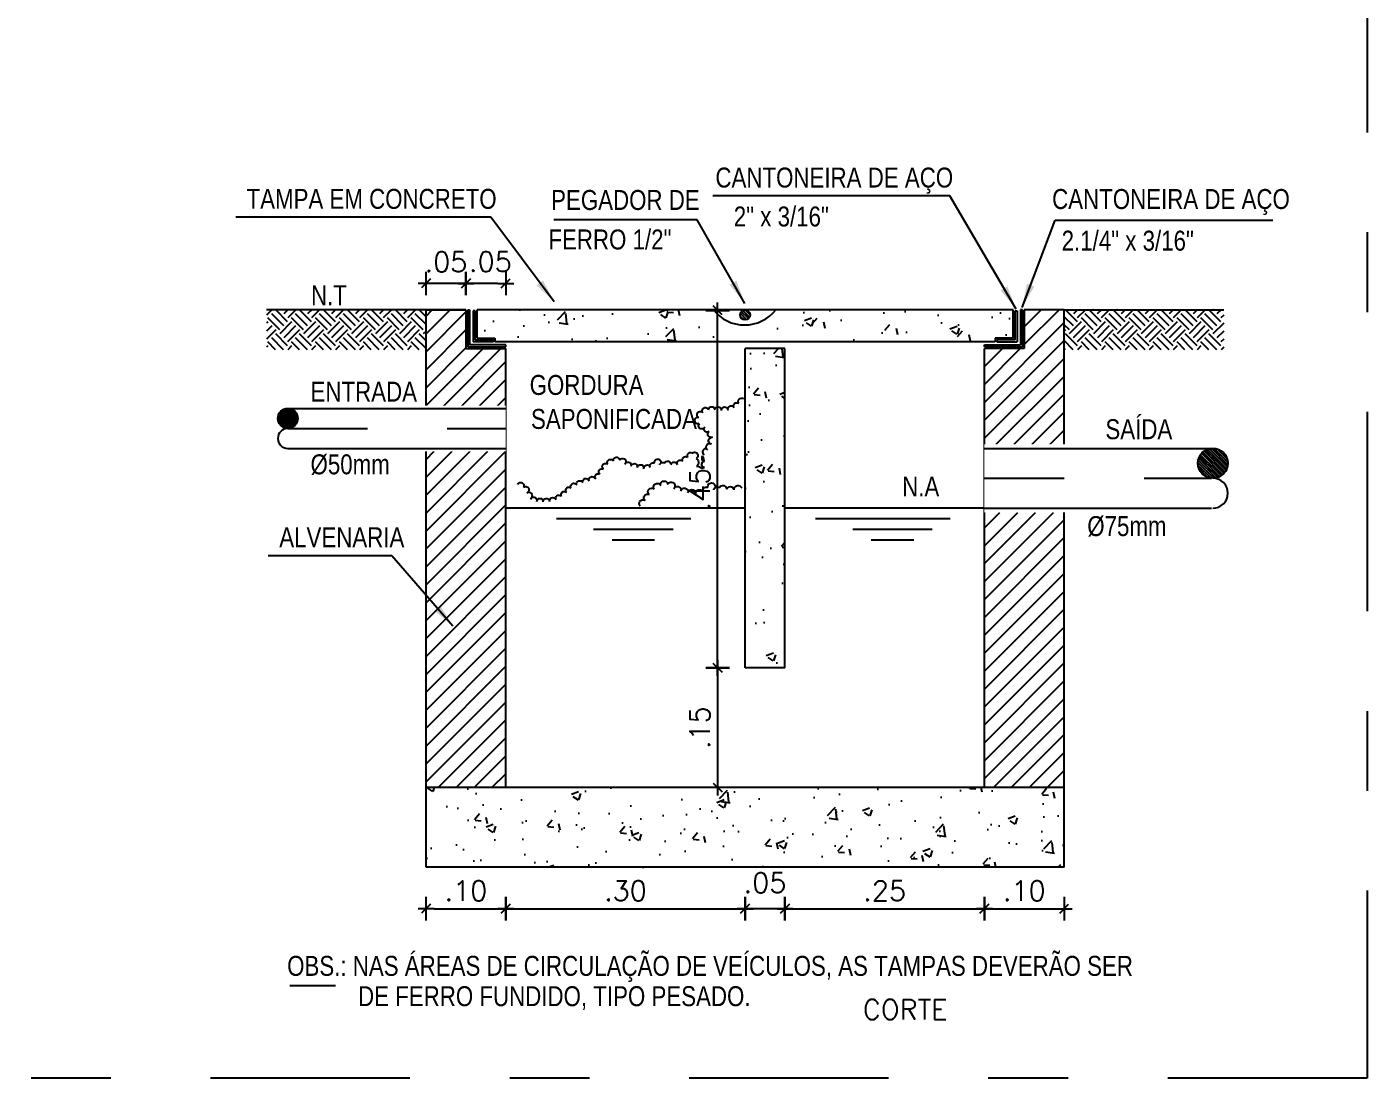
# Model space of a CAD drawing. Header units: inches. Extents: x 542787 to 543192, y 9574025 to 9574373.
# Drawn here: x 543043.177 to 543044.857, y 9574193.666 to 9574194.983 of the extents above; entities that cross this region are included whole.
import ezdxf

# ---------------------------------------------------------------- set-up
doc = ezdxf.new("R2010")
doc.units = ezdxf.units.IN
doc.header["$MEASUREMENT"] = 0
doc.linetypes.add('DASHDOT', pattern=[1, 0.5, -0.25, 0, -0.25])
doc.linetypes.add('DASHDOT2', pattern=[0.5, 0.25, -0.125, 0, -0.125])
for name, color, linetype in [('CERCADURA', 7, 'Continuous'), ('DETALHAMENTO', 7, 'Continuous'), ('EIXO', 8, 'Continuous'), ('I-ARQ', 8, 'Continuous'), ('I-DETALHE', 40, 'Continuous'), ('I-ESGOTO', 6, 'Continuous'), ('I-NORMO_INST', 4, 'Continuous')]:
    doc.layers.add(name, color=color, linetype=linetype)
doc.styles.add('50', font='ROMANS.SHX', dxfattribs={"width": 0.7, "height": 0.1})
doc.styles.add('ARIAL', font='arial.ttf')
doc.styles.add('ROMANS', font='romans.shx', dxfattribs={"height": 0.025})
doc.dimstyles.new('10', dxfattribs={"dimtxt": 0.1, "dimasz": 0.03, "dimexe": 0.18, "dimexo": 0.06, "dimgap": 0.025, "dimtad": 1, "dimzin": 0, "dimdsep": 46, "dimtxsty": '50', "dimblk": 'DOT', "dimblk1": 'DOT', "dimblk2": 'CRUZ', "dimcen": 0.09, "dimse1": 1, "dimse2": 1, "dimclrt": 253, "dimadec": 0, "dimazin": 0, "dimtfac": 1, "dimtix": 1, "dimtmove": 2, "dimatfit": 3, "dimfxl": 0.18, "dimtolj": 1, "dimtzin": 0, "dimarcsym": 0})
doc.dimstyles.new('DOT12.5', dxfattribs={"dimtxt": 0.01, "dimasz": 0.01, "dimexe": 0.1, "dimexo": 0.68, "dimgap": 0.01, "dimtad": 1, "dimzin": 4, "dimdsep": 46, "dimtxsty": 'ROMANS', "dimblk1": 'DOT', "dimblk2": 'DOT', "dimsah": 1, "dimcen": 0.09, "dimse1": 1, "dimse2": 1, "dimclrd": 256, "dimclrt": 256, "dimadec": 0, "dimazin": 0, "dimtfac": 1, "dimtmove": 2, "dimatfit": 3, "dimldrblk": 'DOT', "dimfxl": 1, "dimtolj": 1, "dimtzin": 4, "dimarcsym": 0})

# ---------------------------------------------------------------- blocks, each defined once
blk = doc.blocks.new('_Dot')
at = {"color": 0, "linetype": 'ByBlock'}
blk.add_line((-0.5, 0), (-1, 0), dxfattribs=at)
at = {"color": 0, "linetype": 'ByBlock', "const_width": 0.5}
blk.add_lwpolyline([(-0.25, 0, 1), (0.25, 0, 1)], format="xyb", close=True, dxfattribs=at)
blk = doc.blocks.new('CRUZ')
for p, q in [((0, 1.966), (0, -1.966)), ((-1.44, -1.44), (1.44, 1.44)), ((-2.037, 0), (2.037, 0))]:
    blk.add_line(p, q)
blk = doc.blocks.new('DOT')
at = {"layer": 'DETALHAMENTO', "color": 8}
for p, q in [((-1, 0), (1, 0)), ((-0.56, -0.56), (0.56, 0.56)), ((0, 1.47), (0, -1.47))]:
    blk.add_line(p, q, dxfattribs=at)
blk = doc.blocks.new('*D280')
at = {"layer": 'I-NORMO_INST', "lineweight": -2}
blk.add_line((543043.7673, 9574194.6619), (543043.7373, 9574194.6619), dxfattribs=at)
at = {"layer": 'I-NORMO_INST', "lineweight": -2, "xscale": 0.01, "yscale": 0.01, "zscale": 0.01, "rotation": 180}
blk.add_blockref('DOT', (543043.7273, 9574194.6619), dxfattribs=at)
at = {"layer": 'I-NORMO_INST', "lineweight": -2, "xscale": 0.01, "yscale": 0.01, "zscale": 0.01}
blk.add_blockref('DOT', (543043.7773, 9574194.6619), dxfattribs=at)
at = {"layer": 'I-NORMO_INST', "insert": (543043.758, 9574194.6892), "char_height": 0.025, "attachment_point": 5, "style": 'ROMANS'}
blk.add_mtext('\\A1;.05', dxfattribs=at)
blk = doc.blocks.new('*D281')
at = {"layer": 'I-NORMO_INST', "lineweight": -2}
blk.add_line((543043.7173, 9574194.6619), (543043.6873, 9574194.6619), dxfattribs=at)
at = {"layer": 'I-NORMO_INST', "lineweight": -2, "xscale": 0.01, "yscale": 0.01, "zscale": 0.01, "rotation": 180}
blk.add_blockref('DOT', (543043.6773, 9574194.6619), dxfattribs=at)
at = {"layer": 'I-NORMO_INST', "lineweight": -2, "xscale": 0.01, "yscale": 0.01, "zscale": 0.01}
blk.add_blockref('DOT', (543043.7273, 9574194.6619), dxfattribs=at)
at = {"layer": 'I-NORMO_INST', "insert": (543043.7023, 9574194.6888), "char_height": 0.025, "attachment_point": 5, "style": 'ROMANS'}
blk.add_mtext('\\A1;.05', dxfattribs=at)
blk = doc.blocks.new('*X254')
at = {"color": 0}
for p, q in [((23.814, 9.628), (23.863, 9.676)), ((23.819, 9.607), (23.884, 9.671)), ((23.831, 9.592), (23.899, 9.66)), ((23.848, 9.582), (23.908, 9.642)), ((23.874, 9.582), (23.909, 9.617))]:
    blk.add_line(p, q, dxfattribs=at)
blk = doc.blocks.new('*U256')
at = {"color": 2}
blk.add_wipeout([(0.2287, 0.0285), (0.502, 0.0285), (0.502, -0.0285), (0.2287, -0.0285)], dxfattribs=at)
for p, q in [((0.2287, 0.025), (0.502, 0.025)), ((0.2287, -0.025), (0.502, -0.025))]:
    blk.add_line(p, q)
at = {"layer": 'EIXO', "linetype": 'DASHDOT', "ltscale": 0.01}
blk.add_line((0.2287, 0), (0.502, 0), dxfattribs=at)
blk = doc.blocks.new('*X255')
at = {"color": 0}
for p, q in [((75.946, 18.14), (76.228, 18.422)), ((75.947, 18.185), (76.183, 18.422)), ((75.952, 18.102), (76.267, 18.416)), ((75.958, 18.241), (76.128, 18.41)), ((75.962, 18.067), (76.301, 18.406)), ((75.975, 18.037), (76.331, 18.393)), ((75.992, 18.009), (76.359, 18.376)), ((76.012, 17.985), (76.384, 18.357)), ((76.034, 17.962), (76.406, 18.335)), ((76.058, 17.943), (76.425, 18.31)), ((76.086, 17.926), (76.442, 18.282)), ((76.116, 17.913), (76.456, 18.252)), ((76.15, 17.902), (76.466, 18.218)), ((76.189, 17.897), (76.472, 18.179)), ((76.233, 17.897), (76.471, 18.135)), ((76.289, 17.908), (76.46, 18.079))]:
    blk.add_line(p, q, dxfattribs=at)
blk = doc.blocks.new('*U258')
at = {"color": 2}
blk.add_wipeout([(0.3179, 0.0427), (0.6023, 0.0427), (0.6023, -0.0427), (0.3179, -0.0427)], dxfattribs=at)
for p, q in [((0.3179, 0.0375), (0.6023, 0.0375)), ((0.3179, -0.0375), (0.6023, -0.0375))]:
    blk.add_line(p, q)
at = {"layer": 'EIXO', "linetype": 'DASHDOT', "ltscale": 0.01}
blk.add_line((0.3179, 0), (0.6023, 0), dxfattribs=at)
blk = doc.blocks.new('A')
blk.add_arc((0.253, -0.028), 0.254, 4.9868, 173.64374)
blk = doc.blocks.new('SPUM')
for centre, radius, start, end in [((1.07, 11.29), 0.305, 327.217, 128.5808), ((1.5, 10.87), 0.305, 321.0073, 129.6643), ((2.63, 10.47), 0.305, 356.9843, 165.6412), ((3.24, 10.49), 0.305, 11.8766, 173.6437), ((3.83, 10.49), 0.305, 4.9868, 173.6437), ((4.42, 10.41), 0.305, 336.3134, 157.202), ((4.9, 10.05), 0.305, 309.2678, 138.8012), ((4.27, 8.72), 0.296, 230.9995, 42.7244), ((4.76, 9.03), 0.305, 224.9586, 43.6787), ((5.11, 9.51), 0.305, 247.152, 101.9867), ((3.9, 8.24), 0.305, 244.5012, 53.1581), ((3.84, 7.62), 0.305, 270.3408, 78.9977), ((4.05, 7.05), 0.305, 299.3013, 107.9582), ((4.35, 6.59), 0.319, 298.7968, 95.3877), ((4.46, 6.01), 0.305, 281.8766, 83.6437), ((5.43, 6.26), 0.305, 47.9803, 244.3038), ((5.8, 6.23), 0.305, 329.465, 138.1219), ((4.46, 5.42), 0.305, 286.8842, 83.6437), ((4.54, 4.82), 0.305, 41.9467, 95.3146), ((5.18, 4.77), 0.486, 82.8368, 148.6263), ((5.51, 5.6), 0.44, 119.3322, 231.7585), ((6.27, 5.85), 0.305, 336.6933, 128.8902), ((6.76, 5.52), 0.305, 331.4694, 140.1264), ((7.34, 5.33), 0.305, 17.116, 159.6427), ((7.94, 5.42), 0.305, 24.5424, 180.2775), ((8.39, 5.3), 0.305, 12.6346, 125.2277), ((8.87, 5.62), 0.305, 347.9341, 195.3902), ((9.29, 5.28), 0.305, 332.0219, 113.3594), ((11.06, 5.19), 0.305, 14.3516, 183.0086), ((11.65, 5.34), 0.305, 20.5567, 183.4028), ((12.15, 5.68), 0.309, 32.4548, 208.5075), ((12.71, 5.78), 0.305, 354.1992, 174.4827), ((13.27, 5.59), 0.305, 334.001, 156.3364), ((13.73, 5.21), 0.305, 319.253, 134.0731), ((14.06, 4.72), 0.305, 308.822, 117.4789), ((14.43, 4.25), 0.305, 315.7901, 117.3747), ((14.98, 3.97), 0.314, 338.6895, 144.5092), ((15.57, 3.8), 0.305, 352.3873, 155.9739), ((16.13, 3.6), 0.305, 349.5165, 153.681), ((16.68, 3.36), 0.305, 337.0385, 150.1286), ((17.14, 3), 0.305, 330.045, 132.3662), ((17.58, 2.6), 0.305, 325.6796, 134.3365), ((18.08, 2.26), 0.305, 331.1066, 135.6026), ((20.89, 2.51), 0.319, 59.2393, 223.3277), ((21.18, 3.06), 0.305, 52.9785, 236.4923), ((21.64, 3.43), 0.305, 25.9626, 212.3465), ((19.84, 1.95), 0.305, 4.5194, 173.1763), ((20.44, 2.08), 0.305, 18.4973, 187.1542)]:
    blk.add_arc(centre, radius, start, end)
at = {"xscale": 1.2, "yscale": 1.2, "zscale": 1.2}
for p, rotation in [((1.78, 10.75), 330.9306002338408), ((9.58, 5.2), 341.1666226143348), ((10.17, 5.11), 1.808349399806289), ((18.37, 2.17), 337.7605368345266), ((18.95, 2.03), 352.3123062790341)]:
    blk.add_blockref('A', p, dxfattribs=dict(at, rotation=rotation))
blk = doc.blocks.new('SPUM2')
for centre, radius, start, end in [((0.37, 1.71), 0.399, 354.2731, 158.4245), ((1.15, 1.61), 0.381, 17.116, 159.6427), ((1.9, 1.73), 0.381, 24.5424, 180.2775), ((2.47, 1.57), 0.381, 12.6346, 125.2277), ((3.06, 1.98), 0.381, 347.9341, 195.3902), ((3.58, 1.55), 0.381, 332.0219, 113.3594), ((5.81, 1.45), 0.381, 14.3516, 183.0086), ((6.54, 1.63), 0.381, 20.5567, 183.4028), ((7.17, 2.06), 0.386, 32.4548, 208.5075), ((7.87, 2.18), 0.381, 354.1992, 174.4827), ((8.57, 1.94), 0.381, 334.001, 156.3364), ((9.14, 1.46), 0.381, 319.253, 134.0731), ((9.56, 0.86), 0.381, 308.822, 117.4789), ((10.02, 0.27), 0.381, 315.7901, 117.3747)]:
    blk.add_arc(centre, radius, start, end)
at = {"xscale": 1.5, "yscale": 1.5, "zscale": 1.5}
for p, rotation in [((3.95, 1.46), 341.1666226143348), ((4.69, 1.34), 1.808349399806289)]:
    blk.add_blockref('A', p, dxfattribs=dict(at, rotation=rotation))
blk = doc.blocks.new('*D273')
at = {"layer": 'I-NORMO_INST', "lineweight": -2}
blk.add_line((543044.0429, 9574194.1702), (543044.0429, 9574194.0402), dxfattribs=at)
at = {"layer": 'I-NORMO_INST', "lineweight": -2, "xscale": 0.01, "yscale": 0.01, "zscale": 0.01}
for p, rotation in [((543044.0429, 9574194.1802), 90), ((543044.0429, 9574194.0302), 270)]:
    blk.add_blockref('DOT', p, dxfattribs=dict(at, rotation=rotation))
at = {"layer": 'I-NORMO_INST', "insert": (543044.0204, 9574194.1052), "char_height": 0.025, "attachment_point": 5, "rotation": 90, "style": 'ROMANS'}
blk.add_mtext('\\A1;.15', dxfattribs=at)
blk = doc.blocks.new('*D282')
at = {"layer": 'I-NORMO_INST', "lineweight": -2}
blk.add_line((543043.6873, 9574193.8783), (543043.7673, 9574193.8783), dxfattribs=at)
at = {"layer": 'I-NORMO_INST', "lineweight": -2, "xscale": 0.01, "yscale": 0.01, "zscale": 0.01, "rotation": 180}
blk.add_blockref('DOT', (543043.6773, 9574193.8783), dxfattribs=at)
at = {"layer": 'I-NORMO_INST', "lineweight": -2, "xscale": 0.01, "yscale": 0.01, "zscale": 0.01}
blk.add_blockref('DOT', (543043.7773, 9574193.8783), dxfattribs=at)
at = {"layer": 'I-NORMO_INST', "insert": (543043.7273, 9574193.9008), "char_height": 0.025, "attachment_point": 5, "style": 'ROMANS'}
blk.add_mtext('\\A1;.10', dxfattribs=at)
blk = doc.blocks.new('*D283')
at = {"layer": 'I-NORMO_INST', "lineweight": -2}
blk.add_line((543043.7873, 9574193.8783), (543044.0673, 9574193.8783), dxfattribs=at)
at = {"layer": 'I-NORMO_INST', "lineweight": -2, "xscale": 0.01, "yscale": 0.01, "zscale": 0.01, "rotation": 180}
blk.add_blockref('DOT', (543043.7773, 9574193.8783), dxfattribs=at)
at = {"layer": 'I-NORMO_INST', "lineweight": -2, "xscale": 0.01, "yscale": 0.01, "zscale": 0.01}
blk.add_blockref('DOT', (543044.0773, 9574193.8783), dxfattribs=at)
at = {"layer": 'I-NORMO_INST', "insert": (543043.9273, 9574193.9008), "char_height": 0.025, "attachment_point": 5, "style": 'ROMANS'}
blk.add_mtext('\\A1;.30', dxfattribs=at)
blk = doc.blocks.new('*D284')
at = {"layer": 'I-NORMO_INST', "lineweight": -2}
blk.add_line((543044.1173, 9574193.8783), (543044.0873, 9574193.8783), dxfattribs=at)
at = {"layer": 'I-NORMO_INST', "lineweight": -2, "xscale": 0.01, "yscale": 0.01, "zscale": 0.01, "rotation": 180}
blk.add_blockref('DOT', (543044.0773, 9574193.8783), dxfattribs=at)
at = {"layer": 'I-NORMO_INST', "lineweight": -2, "xscale": 0.01, "yscale": 0.01, "zscale": 0.01}
blk.add_blockref('DOT', (543044.1273, 9574193.8783), dxfattribs=at)
at = {"layer": 'I-NORMO_INST', "insert": (543044.1023, 9574193.9109), "char_height": 0.025, "attachment_point": 5, "style": 'ROMANS'}
blk.add_mtext('\\A1;.05', dxfattribs=at)
blk = doc.blocks.new('*D274')
at = {"layer": 'I-NORMO_INST', "lineweight": -2}
blk.add_line((543044.1373, 9574193.8783), (543044.3673, 9574193.8783), dxfattribs=at)
at = {"layer": 'I-NORMO_INST', "lineweight": -2, "xscale": 0.01, "yscale": 0.01, "zscale": 0.01, "rotation": 180}
blk.add_blockref('DOT', (543044.1273, 9574193.8783), dxfattribs=at)
at = {"layer": 'I-NORMO_INST', "lineweight": -2, "xscale": 0.01, "yscale": 0.01, "zscale": 0.01}
blk.add_blockref('DOT', (543044.3773, 9574193.8783), dxfattribs=at)
at = {"layer": 'I-NORMO_INST', "insert": (543044.2523, 9574193.9008), "char_height": 0.025, "attachment_point": 5, "style": 'ROMANS'}
blk.add_mtext('\\A1;.25', dxfattribs=at)
blk = doc.blocks.new('*D285')
at = {"layer": 'I-NORMO_INST', "lineweight": -2}
blk.add_line((543044.3873, 9574193.8783), (543044.4673, 9574193.8783), dxfattribs=at)
at = {"layer": 'I-NORMO_INST', "lineweight": -2, "xscale": 0.01, "yscale": 0.01, "zscale": 0.01, "rotation": 180}
blk.add_blockref('DOT', (543044.3773, 9574193.8783), dxfattribs=at)
at = {"layer": 'I-NORMO_INST', "lineweight": -2, "xscale": 0.01, "yscale": 0.01, "zscale": 0.01}
blk.add_blockref('DOT', (543044.4773, 9574193.8783), dxfattribs=at)
at = {"layer": 'I-NORMO_INST', "insert": (543044.4273, 9574193.9008), "char_height": 0.025, "attachment_point": 5, "style": 'ROMANS'}
blk.add_mtext('\\A1;.10', dxfattribs=at)
blk = doc.blocks.new('*D286')
at = {"layer": 'I-NORMO_INST', "lineweight": -2}
blk.add_line((543044.0429, 9574194.1902), (543044.0429, 9574194.6181), dxfattribs=at)
at = {"layer": 'I-NORMO_INST', "lineweight": -2, "xscale": 0.01, "yscale": 0.01, "zscale": 0.01}
for p, rotation in [((543044.0429, 9574194.6281), 90), ((543044.0429, 9574194.1802), 270)]:
    blk.add_blockref('DOT', p, dxfattribs=dict(at, rotation=rotation))
at = {"layer": 'I-NORMO_INST', "insert": (543044.0204, 9574194.4041), "char_height": 0.025, "attachment_point": 5, "rotation": 90, "style": 'ROMANS'}
blk.add_mtext('\\A1;.45', dxfattribs=at)

msp = doc.modelspace()

# ---------------------------------------------------------------- hatches: boundary and pattern name
at = {"layer": 'I-ARQ'}
h = msp.add_hatch(dxfattribs=at)
h.set_pattern_fill('TERRA1', color=256, scale=0.05, style=0, pattern_type=2)
h.set_pattern_definition([(135, (544506.453808, 9573346.093664), (-3e-18, 0.03), [0.02121320344, -0.02121320344]), (135, (544506.448808, 9573346.088664), (-3e-18, 0.03), [0.02121320344, -0.02121320344]), (135, (544506.443808, 9573346.083664), (-3e-18, 0.03), [0.02121320344, -0.02121320344]), (225, (544506.438808, 9573346.083664), (-0.03, -8e-18), [0.02121320344, -0.02121320344]), (225, (544506.433808, 9573346.088664), (-0.03, -8e-18), [0.02121320344, -0.02121320344]), (225, (544506.428808, 9573346.093664), (-0.03, -8e-18), [0.02121320344, -0.02121320344])])
h.paths.add_polyline_path([(543043.4773, 9574194.6288), (543043.6773, 9574194.6288), (543043.6773, 9574194.5788), (543043.4773, 9574194.5788)])
h.paths.add_polyline_path([(543044.4773, 9574194.6288), (543044.6773, 9574194.6288), (543044.6773, 9574194.5788), (543044.4773, 9574194.5788)])
h.paths.add_polyline_path([(543043.6544, 9574194.5633), (543043.5384, 9574194.5633), (543043.5384, 9574194.5971), (543043.6544, 9574194.5971)], flags=9)
h = msp.add_hatch(dxfattribs=at)
h.set_pattern_fill('AR-CONC', color=256, scale=0.0005, style=0)
h.set_pattern_definition([(50, (542387.44915, 9573114.356655), (0.0910923345, -0.0079695428), [0.009525, -0.104775]), (355, (542387.44915, 9573114.35665), (-0.017621413, 0.0955283214), [0.00762, -0.08382]), (100.451, (542387.45674, 9573114.35599), (0.073471251, 0.087558344), [0.008095, -0.089045]), (46.1842, (542387.44915, 9573114.38205), (0.13553952, -0.021021164), [0.0142875, -0.1571625]), (96.6356, (542387.46044, 9573114.3803), (0.118702117, 0.123712778), [0.0121425, -0.1335675]), (351.184, (542387.44915, 9573114.38205), (0.118702303, 0.123712559), [0.01143, -0.12573]), (21, (542387.46185, 9573114.375705), (0.07580744, -0.0511327593), [0.009525, -0.104775]), (326, (542387.46185, 9573114.3757), (0.030901014, 0.092093983), [0.00762, -0.08382]), (71.4514, (542387.468165, 9573114.37144), (0.1067082454, 0.040961429), [0.008095, -0.089045]), (37.5, (542387.449148, 9573114.356655), (0.0015443016, 0.0422775194), [0, -0.082804, 0, -0.08509, 0, -0.0841375]), (7.5, (542387.44915, 9573114.356655), (0.0334098313, 0.0500902874), [0, -0.048514, 0, -0.080899, 0, -0.0320675]), (327.5, (542387.420827, 9573114.356655), (0.0677952976, -0.002864372), [0, -0.03175, 0, -0.09906, 0, -0.131445]), (317.5, (542387.408127, 9573114.356655), (0.0740645907, 0.0127132455), [0, -0.041275, 0, -0.065786, 0, -0.093345])])
h.paths.add_polyline_path([(543043.6773, 9574194.0302), (543043.6773, 9574193.9302), (543044.4773, 9574193.9302), (543044.4773, 9574194.0302)])
edge = h.paths.add_edge_path()
edge.add_line((543044.3909, 9574194.5888), (543044.3909, 9574194.5935))
edge.add_line((543044.3909, 9574194.5935), (543044.4135, 9574194.5935))
edge.add_line((543044.4135, 9574194.5935), (543044.4135, 9574194.6288))
edge.add_line((543044.4135, 9574194.6288), (543044.1158, 9574194.6288))
edge.add_arc((543044.0766, 9574194.6598), 0.0499, 218.3898, 321.6102, ccw=False)
edge.add_line((543044.0375, 9574194.6288), (543043.7412, 9574194.6288))
edge.add_line((543043.7412, 9574194.6288), (543043.7412, 9574194.5935))
edge.add_line((543043.7412, 9574194.5935), (543043.7637, 9574194.5935))
edge.add_line((543043.7637, 9574194.5935), (543043.7637, 9574194.5888))
edge.add_line((543043.7637, 9574194.5888), (543044.3909, 9574194.5888))
h.paths.add_polyline_path([(543044.0773, 9574194.1802), (543044.1273, 9574194.1802), (543044.1273, 9574194.5802), (543044.0773, 9574194.5802)])
h = msp.add_hatch(dxfattribs=at)
h.set_pattern_fill('ANSI31', color=256, scale=0.005, style=0)
h.set_pattern_definition([(45, (543043.677315, 9574193.880174), (-0.01122532, 0.01122532), [])])
h.paths.add_polyline_path([(543044.4773, 9574194.4177), (543044.4773, 9574194.4552), (543044.3773, 9574194.4552), (543044.3773, 9574194.4177)])
h.paths.add_polyline_path([(543044.4773, 9574194.3802), (543044.4773, 9574194.4177), (543044.3773, 9574194.4177), (543044.3773, 9574194.3802)])
h.paths.add_polyline_path([(543044.3773, 9574194.4604), (543044.4773, 9574194.4604), (543044.4773, 9574194.6288), (543044.4273, 9574194.6288), (543044.4273, 9574194.5802), (543044.3773, 9574194.5802)])
h.paths.add_polyline_path([(543043.7773, 9574194.5802), (543043.7273, 9574194.5802), (543043.7273, 9574194.6288), (543043.6773, 9574194.6288), (543043.6773, 9574194.5086), (543043.7773, 9574194.5086)])
h.paths.add_polyline_path([(543043.6773, 9574194.5052), (543043.6773, 9574194.4802), (543043.7773, 9574194.4802), (543043.7773, 9574194.5052)])
h.paths.add_polyline_path([(543043.7773, 9574194.4552), (543043.7773, 9574194.4802), (543043.6773, 9574194.4802), (543043.6773, 9574194.4552)])
h.paths.add_polyline_path([(543043.6773, 9574194.0302), (543043.7773, 9574194.0302), (543043.7773, 9574194.4517), (543043.6773, 9574194.4517)])
h.paths.add_polyline_path([(543044.3773, 9574194.0302), (543044.4773, 9574194.0302), (543044.4773, 9574194.375), (543044.3773, 9574194.375)])

# ---------------------------------------------------------------- linework, layer by layer
for p, q in [((543043.6773, 9574194.6288), (543043.4773, 9574194.6288)), ((543044.4773, 9574194.6288), (543044.6773, 9574194.6288)), ((543044.0773, 9574194.3802), (543043.7773, 9574194.3802)), ((543044.0092, 9574194.3669), (543043.8407, 9574194.3669)), ((543044.3773, 9574194.3802), (543044.1273, 9574194.3802)), ((543044.3342, 9574194.3669), (543044.1657, 9574194.3669)), ((543043.987, 9574194.3536), (543043.8873, 9574194.3536)), ((543044.312, 9574194.3536), (543044.2123, 9574194.3536)), ((543043.9639, 9574194.3403), (543043.9105, 9574194.3403)), ((543044.2889, 9574194.3403), (543044.2355, 9574194.3403))]:
    msp.add_line(p, q, dxfattribs=at)
at = {"layer": 'I-DETALHE', "color": 9}
for p, q in [((543043.7297, 9574194.6288), (543043.7297, 9574194.5825)), ((543043.7297, 9574194.6288), (543043.732, 9574194.6288)), ((543043.732, 9574194.6288), (543043.732, 9574194.5849)), ((543043.7364, 9574194.6277), (543043.7364, 9574194.5888)), ((543043.7388, 9574194.6277), (543043.7364, 9574194.6277)), ((543043.7388, 9574194.5911), (543043.7388, 9574194.6277)), ((543044.4158, 9574194.5911), (543044.4158, 9574194.6277)), ((543044.4158, 9574194.6277), (543044.4182, 9574194.6277)), ((543044.4182, 9574194.6277), (543044.4182, 9574194.5888)), ((543044.4226, 9574194.6288), (543044.4226, 9574194.5849)), ((543044.425, 9574194.6288), (543044.4226, 9574194.6288)), ((543044.425, 9574194.6288), (543044.425, 9574194.5825)), ((543043.7773, 9574194.5849), (543043.732, 9574194.5849)), ((543043.7617, 9574194.5888), (543043.7364, 9574194.5888)), ((543043.7388, 9574194.5911), (543043.7617, 9574194.5911)), ((543043.7617, 9574194.5911), (543043.7617, 9574194.5888)), ((543043.7773, 9574194.5825), (543043.7773, 9574194.5849)), ((543044.3773, 9574194.5849), (543044.4226, 9574194.5849)), ((543044.3773, 9574194.5825), (543044.3773, 9574194.5849)), ((543044.4158, 9574194.5911), (543044.3929, 9574194.5911)), ((543044.3929, 9574194.5911), (543044.3929, 9574194.5888)), ((543044.3929, 9574194.5888), (543044.4182, 9574194.5888)), ((543043.7297, 9574194.5825), (543043.7773, 9574194.5825)), ((543044.425, 9574194.5825), (543044.3773, 9574194.5825))]:
    msp.add_line(p, q, dxfattribs=at)
at = {"layer": 'I-DETALHE', "color": 8}
msp.add_arc((543044.0766, 9574194.6598), 0.0499, 218.3898, 321.6102, dxfattribs=at)
at = {"layer": 'I-ESGOTO'}
for p, q in [((543043.6773, 9574193.9302), (543043.6773, 9574194.6288)), ((543043.7273, 9574194.6288), (543043.6773, 9574194.6288)), ((543043.6773, 9574194.6288), (543043.7273, 9574194.6288)), ((543043.7273, 9574194.6288), (543043.7273, 9574194.5802)), ((543043.7412, 9574194.5935), (543043.7412, 9574194.6288)), ((543044.4135, 9574194.6288), (543043.7412, 9574194.6288)), ((543044.4135, 9574194.5935), (543044.4135, 9574194.6288)), ((543044.4273, 9574194.6288), (543044.4273, 9574194.5802)), ((543044.4773, 9574194.6288), (543044.4273, 9574194.6288)), ((543044.4773, 9574193.9302), (543044.4773, 9574194.6288)), ((543043.7412, 9574194.5935), (543043.7637, 9574194.5935)), ((543043.7637, 9574194.5935), (543043.7637, 9574194.5888)), ((543044.3909, 9574194.5888), (543043.7637, 9574194.5888)), ((543044.4135, 9574194.5935), (543044.3909, 9574194.5935)), ((543044.3909, 9574194.5935), (543044.3909, 9574194.5888)), ((543043.7273, 9574194.5802), (543043.7773, 9574194.5802)), ((543043.7773, 9574194.0302), (543043.7773, 9574194.5802)), ((543044.0773, 9574194.1802), (543044.0773, 9574194.5802)), ((543044.1273, 9574194.5802), (543044.0773, 9574194.5802)), ((543044.1273, 9574194.1802), (543044.1273, 9574194.5802)), ((543044.3773, 9574194.0302), (543044.3773, 9574194.5802)), ((543044.4273, 9574194.5802), (543044.3773, 9574194.5802)), ((543044.1273, 9574194.1802), (543044.0773, 9574194.1802)), ((543044.4773, 9574194.0302), (543043.6773, 9574194.0302)), ((543044.4773, 9574193.9302), (543043.6773, 9574193.9302))]:
    msp.add_line(p, q, dxfattribs=at)
msp.add_circle((543044.0773, 9574194.6225), 0.00626, dxfattribs=at)
at = {"layer": 'I-NORMO_INST'}
msp.add_line((543043.5639, 9574193.7818), (543043.5067, 9574193.7818), dxfattribs=at)

# ---------------------------------------------------------------- block references
at = {"layer": 'I-ARQ'}
for name, p, xscale, yscale, zscale in [('*X254', (543047.1803, 9574193.3705), -0.1300384493606543, 0.1300384493608817, 0.1300384493609065), ('SPUM', (543044.087, 9574194.3622), -0.01344834618248569, 0.01344834618271307, 0.01344834618272163), ('SPUM2', (543044.073, 9574194.3827), -0.01234895003381098, 0.01234895003358361, 0.01234895003360487)]:
    msp.add_blockref(name, p, dxfattribs=dict(at, xscale=xscale, yscale=yscale, zscale=zscale))

# ---------------------------------------------------------------- texts
at = {"layer": 'I-NORMO_INST', "style": 'ARIAL', "width": 0.8}
for s, p in [('CANTONEIRA DE AÇO', (543044.0401, 9574194.7821)), ('TAMPA EM CONCRETO', (543043.4523, 9574194.7554)), ('PEGADOR DE ', (543043.8341, 9574194.754)), ('CANTONEIRA DE AÇO', (543044.4622, 9574194.7552)), ('2" x 3/16"', (543044.0631, 9574194.7333)), ('FERRO 1/2"', (543043.8307, 9574194.7045)), ('2.1/4" x 3/16"', (543044.4741, 9574194.703)), ('N.T', (543043.5331, 9574194.6346)), ('ENTRADA', (543043.5325, 9574194.5138)), ('GORDURA ', (543043.8072, 9574194.5222)), ('SAPONIFICADA', (543043.8089, 9574194.4796)), ('SAÍDA', (543044.529, 9574194.4667)), ('%%C50mm', (543043.5325, 9574194.4227)), ('N.A', (543044.2742, 9574194.3949)), ('%%C75mm', (543044.5063, 9574194.3453)), ('ALVENARIA', (543043.4933, 9574194.3313)), ('OBS.: NAS ÁREAS DE CIRCULAÇÃO DE VEÍCULOS, AS TAMPAS DEVERÃO SER', (543043.5032, 9574193.7942)), ('DE FERRO FUNDIDO, TIPO PESADO.', (543043.5921, 9574193.7562))]:
    msp.add_text(s, height=0.025, dxfattribs=at).set_placement(p)
at = {"layer": 'I-NORMO_INST', "color": 6, "style": 'ROMANS'}
msp.add_text('CORTE', height=0.025, dxfattribs=at).set_placement((543044.2249, 9574193.7394))

# ---------------------------------------------------------------- dimensions: what is measured, and where the dimension line sits
at = {"layer": 'I-NORMO_INST'}
for base, p1, p2, picture, middle in [((543043.6773, 9574194.6619), (543043.7273, 9574194.6288), (543043.6773, 9574194.6288), '*D281', (543043.7023, 9574194.6888)), ((543043.7273, 9574194.6619), (543043.7773, 9574194.5802), (543043.7273, 9574194.6288), '*D280', (543043.758, 9574194.6892))]:
    dim = msp.add_linear_dim(base=base, p1=p1, p2=p2, angle=180, dimstyle='DOT12.5', dxfattribs=at)
    dim.commit()
    dim.dimension.update_dxf_attribs({"geometry": picture, "text_midpoint": middle, "dimtype": 160})
for base, p1, p2, angle, picture, middle in [((543044.0429, 9574194.6281), (543044.0773, 9574194.1802), (543044.0745, 9574194.6281), 90, '*D286', (543044.0204, 9574194.4041)), ((543044.0429, 9574194.0302), (543044.0773, 9574194.1802), (543044.1177, 9574194.0302), 90, '*D273', (543044.0204, 9574194.1052)), ((543044.0773, 9574193.8783), (543043.7773, 9574194.0302), (543044.0773, 9574194.1802), 180, '*D283', (543043.9273, 9574193.9008)), ((543044.3773, 9574193.8783), (543044.1273, 9574194.1802), (543044.3773, 9574194.0302), 180, '*D274', (543044.2523, 9574193.9008)), ((543043.7773, 9574193.8783), (543043.6773, 9574194.0302), (543043.7773, 9574194.0302), 180, '*D282', (543043.7273, 9574193.9008)), ((543044.4773, 9574193.8783), (543044.3773, 9574194.0302), (543044.4773, 9574194.0302), 180, '*D285', (543044.4273, 9574193.9008))]:
    dim = msp.add_linear_dim(base=base, p1=p1, p2=p2, angle=angle, dimstyle='DOT12.5', override={"dimtxsty": 'ROMANS'}, dxfattribs=at)
    dim.commit()
    dim.dimension.update_dxf_attribs({"geometry": picture, "text_midpoint": middle})
dim = msp.add_linear_dim(base=(543044.0773, 9574193.8783), p1=(543044.1273, 9574194.1802), p2=(543044.0773, 9574194.1802), angle=180, dimstyle='DOT12.5', override={"dimtxsty": 'ROMANS'}, dxfattribs=at)
dim.commit()
dim.dimension.update_dxf_attribs({"geometry": '*D284', "text_midpoint": (543044.1023, 9574193.9109), "dimtype": 160})

# ---------------------------------------------------------------- leaders
for points in [[(543044.4171, 9574194.6298), (543044.3338, 9574194.7715), (543044.0369, 9574194.7715)], [(543043.838, 9574194.6387), (543043.7585, 9574194.7448), (543043.4388, 9574194.7448)], [(543044.077, 9574194.6369), (543044.017, 9574194.7416), (543043.8377, 9574194.7416)], [(543044.4246, 9574194.6317), (543044.4659, 9574194.7411), (543044.7391, 9574194.7411)], [(543043.7111, 9574194.2325), (543043.6343, 9574194.3207), (543043.4794, 9574194.3207)]]:
    msp.add_leader(points, dimstyle='10', override={"dimgap": 0.03, "dimtad": 0, "dimtxsty": 'ARIAL'}, dxfattribs=at)

# ---------------------------------------------------------------- next in the draw order: block references
at = {"layer": 'I-ESGOTO'}
for name, p in [('*U256', (543043.2753, 9574194.4802)), ('*U258', (543044.0595, 9574194.4177))]:
    msp.add_blockref(name, p, dxfattribs=at)

# ---------------------------------------------------------------- next in the draw order: linework, layer by layer
at = {"layer": 'CERCADURA', "color": 9, "linetype": 'DASHDOT2'}
msp.add_lwpolyline([(543041.8565, 9574196.301), (543044.8572, 9574196.301), (543044.8572, 9574193.6659), (543041.8565, 9574193.6659)], close=True, dxfattribs=at)
at = {"layer": 'I-ESGOTO'}
for centre, radius in [((543043.504, 9574194.4928), 0.0125), ((543044.6638, 9574194.4366), 0.0188)]:
    msp.add_circle(centre, radius, dxfattribs=at)
for centre, radius, start, end in [((543043.504, 9574194.4677), 0.0125, 90, 270), ((543044.6638, 9574194.399), 0.0188, 270, 90)]:
    msp.add_arc(centre, radius, start, end, dxfattribs=at)

# ---------------------------------------------------------------- next in the draw order: block references
at = {"layer": 'I-ARQ'}
for p, xscale, yscale, zscale, rotation in [((543042.6394, 9574190.8638), -0.047615403558666, 0.04761540355843863, 0.04761540355851503, 270), ((543045.9608, 9574188.9931), 0.07142310533777163, 0.07142310533777163, 0.07142310533777163, 90)]:
    msp.add_blockref('*X255', p, dxfattribs=dict(at, xscale=xscale, yscale=yscale, zscale=zscale, rotation=rotation))

doc.saveas('drawing.dxf')
